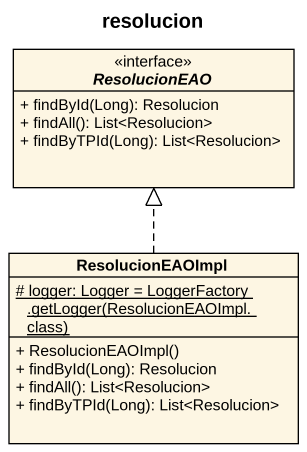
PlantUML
@startuml
title resolucion
hide circle
hide empty members
skinparam classAttributeIconSize 0
interface ResolucionEAO <<interface>> {
  + findById(Long): Resolucion
  + findAll(): List<Resolucion>
  + findByTPId(Long): List<Resolucion>
}
class ResolucionEAOImpl {
  {static} {field} # logger: Logger = LoggerFactory .getLogger(ResolucionEAOImpl.class)
  + ResolucionEAOImpl()
  + findById(Long): Resolucion
  + findAll(): List<Resolucion>
  + findByTPId(Long): List<Resolucion>
}
ResolucionEAOImpl .up.|> ResolucionEAO
@enduml
